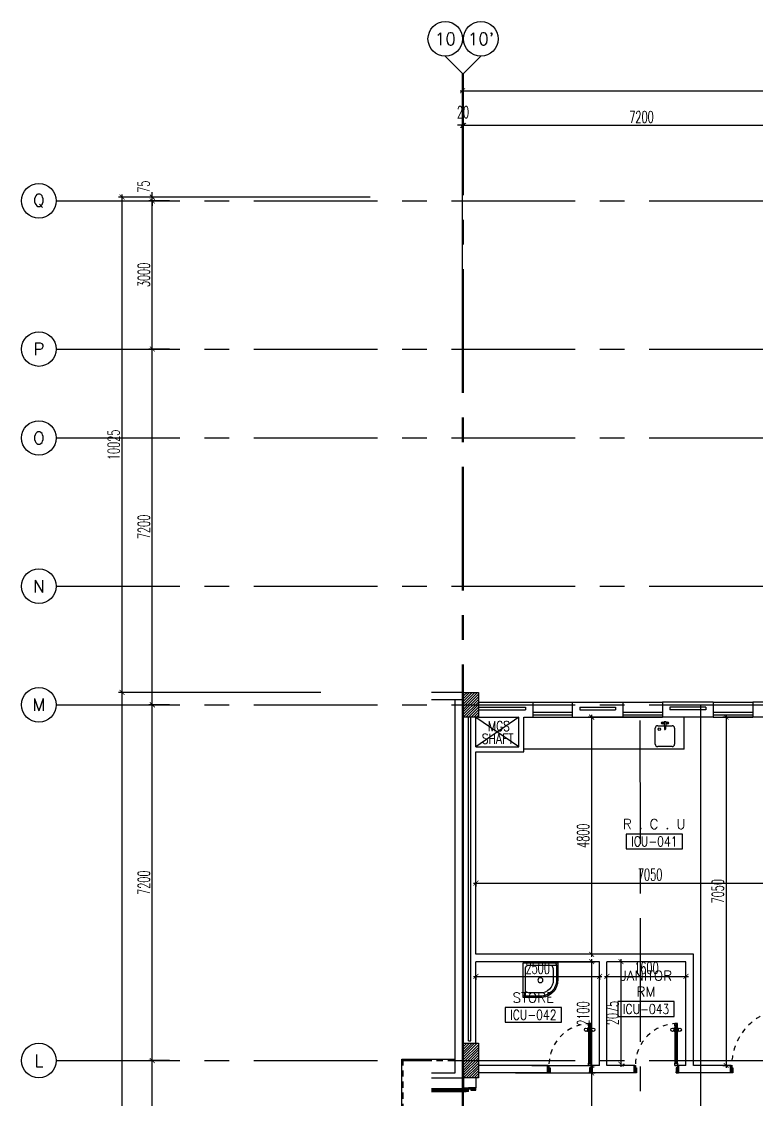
# Model space of a CAD drawing. Extents: x 276011.4 to 276105.3, y 57291.9 to 57371.4.
# Drawn here: x 276011.43 to 276026.3, y 57349.6 to 57371.41 of the extents above; entities that cross this region are included whole.
import ezdxf
from ezdxf.enums import TextEntityAlignment as Align

# ---------------------------------------------------------------- set-up
doc = ezdxf.new("R2010")
doc.units = 0
doc.header["$MEASUREMENT"] = 0
doc.header["$PDMODE"] = 34
for name, pattern in [('CENTERX2', [4, 2.5, -0.5, 0.5, -0.5]), ('HIDDEN', [0.375, 0.25, -0.125]), ('HIDDEN2', [0.1875, 0.125, -0.0625])]:
    doc.linetypes.add(name, pattern=pattern)
doc.layers.get('0').update_dxf_attribs({"color": 4, "linetype": 'CONTINUOUS'})
doc.layers.get('DEFPOINTS').update_dxf_attribs({"linetype": 'CONTINUOUS'})
for name, color, linetype in [('AX-CR', 2, 'CONTINUOUS'), ('AX-DIM', 4, 'CONTINUOUS'), ('AX-TXT', 2, 'CONTINUOUS'), ('AXES', 11, 'CENTERX2'), ('COL', 5, 'CONTINUOUS'), ('DIM', 4, 'CONTINUOUS'), ('DOOR', 7, 'CONTINUOUS'), ('FIX', 3, 'CONTINUOUS'), ('HAT', 11, 'CONTINUOUS'), ('INSUL', 4, 'CONTINUOUS'), ('NON-MEDICAL', 5, 'CONTINUOUS'), ('RM-BOX', 11, 'CONTINUOUS'), ('RM-NAME', 11, 'CONTINUOUS'), ('RM-NO', 11, 'CONTINUOUS'), ('ROOF', 7, 'CONTINUOUS'), ('STR', 5, 'CONTINUOUS'), ('SUNI-FUR', 11, 'CONTINUOUS'), ('TEXT', 6, 'CONTINUOUS'), ('WALL', 2, 'CONTINUOUS'), ('WIN', 3, 'CONTINUOUS')]:
    doc.layers.add(name, color=color, linetype=linetype)
doc.styles.add('ROMANS', font='ROMANS.shx', dxfattribs={"width": 0.6})
doc.dimstyles.new('STANDARD_IN', dxfattribs={"dimtxt": 0.24, "dimasz": 0.1, "dimexe": 0.07, "dimexo": 0.05, "dimgap": 0.05, "dimtad": 1, "dimdec": 0, "dimlfac": 1000, "dimzin": 0, "dimtxsty": 'ROMANS', "dimblk": 'ARCHTICK', "dimcen": 0.05, "dimdle": 0.05, "dimclrd": 4, "dimclre": 4, "dimclrt": 2, "dimazin": 3, "dimtfac": 1, "dimtdec": 0, "dimtmove": 0, "dimatfit": 3, "dimtolj": 1, "dimtzin": 0})

# ---------------------------------------------------------------- blocks, each defined once
blk = doc.blocks.new('_ARCHTICK')
at = {"color": 0, "linetype": 'BYBLOCK', "const_width": 0.15}
blk.add_lwpolyline([(-0.5, -0.5), (0.5, 0.5)], dxfattribs=at)
blk = doc.blocks.new('*D95')
at = {"layer": 'AX-DIM', "color": 4, "ltscale": 0.3}
for p, q in [((276020.305, 57370.011), (276095.115, 57370.011)), ((276020.355, 57365.405), (276020.355, 57370.081)), ((276095.065, 57357.883), (276095.065, 57370.081))]:
    blk.add_line(p, q, dxfattribs=at)
at = {"layer": 'DEFPOINTS', "color": 0, "ltscale": 0.3}
for p in [(276095.065, 57370.011), (276020.355, 57365.355), (276095.065, 57357.833)]:
    blk.add_point(p, dxfattribs=at)
at = {"layer": 'AX-DIM', "color": 4, "ltscale": 0.3, "xscale": 0.1, "yscale": 0.1, "zscale": 0.1, "rotation": 180}
blk.add_blockref('_ARCHTICK', (276020.355, 57370.011), dxfattribs=at)
at = {"layer": 'AX-DIM', "color": 4, "ltscale": 0.3, "xscale": 0.1, "yscale": 0.1, "zscale": 0.1}
blk.add_blockref('_ARCHTICK', (276095.065, 57370.011), dxfattribs=at)
at = {"layer": 'AX-DIM', "color": 2, "ltscale": 0.3, "insert": (276057.71, 57370.181), "char_height": 0.24, "attachment_point": 5, "style": 'ROMANS'}
blk.add_mtext('\\A1;74710', dxfattribs=at)
blk = doc.blocks.new('AXL')
at = {"layer": 'AX-CR'}
blk.add_circle((-350, 0), 350, dxfattribs=at)
blk = doc.blocks.new('AXU')
at = {"layer": 'AX-CR'}
blk.add_circle((0, 350), 350, dxfattribs=at)
blk = doc.blocks.new('*D285')
at = {"layer": 'AX-DIM', "color": 4, "ltscale": 0.3}
for p, q in [((276020.355, 57369.311), (276020.255, 57369.311)), ((276020.355, 57368.961), (276020.355, 57369.381)), ((276020.355, 57369.311), (276020.375, 57369.311)), ((276020.375, 57368.961), (276020.375, 57369.381)), ((276020.375, 57369.311), (276020.475, 57369.311))]:
    blk.add_line(p, q, dxfattribs=at)
at = {"layer": 'DEFPOINTS', "color": 0, "ltscale": 0.3}
for p in [(276020.375, 57369.311), (276020.355, 57368.911), (276020.375, 57368.911)]:
    blk.add_point(p, dxfattribs=at)
at = {"layer": 'AX-DIM', "color": 4, "ltscale": 0.3, "xscale": 0.1, "yscale": 0.1, "zscale": 0.1}
blk.add_blockref('_ARCHTICK', (276020.355, 57369.311), dxfattribs=at)
at = {"layer": 'AX-DIM', "color": 4, "ltscale": 0.3, "xscale": 0.1, "yscale": 0.1, "zscale": 0.1, "rotation": 180}
blk.add_blockref('_ARCHTICK', (276020.375, 57369.311), dxfattribs=at)
at = {"layer": 'AX-DIM', "color": 2, "ltscale": 0.3, "insert": (276020.365, 57369.576), "char_height": 0.24, "attachment_point": 5, "style": 'ROMANS'}
blk.add_mtext('\\A1;20', dxfattribs=at)
blk = doc.blocks.new('*D284')
at = {"layer": 'AX-DIM', "color": 4, "ltscale": 0.3}
for p, q in [((276020.325, 57369.311), (276027.625, 57369.311)), ((276020.375, 57368.961), (276020.375, 57369.381)), ((276027.575, 57368.961), (276027.575, 57369.381))]:
    blk.add_line(p, q, dxfattribs=at)
at = {"layer": 'DEFPOINTS', "color": 0, "ltscale": 0.3}
for p in [(276027.575, 57369.311), (276020.375, 57368.911), (276027.575, 57368.911)]:
    blk.add_point(p, dxfattribs=at)
at = {"layer": 'AX-DIM', "color": 4, "ltscale": 0.3, "xscale": 0.1, "yscale": 0.1, "zscale": 0.1, "rotation": 180}
blk.add_blockref('_ARCHTICK', (276020.375, 57369.311), dxfattribs=at)
at = {"layer": 'AX-DIM', "color": 4, "ltscale": 0.3, "xscale": 0.1, "yscale": 0.1, "zscale": 0.1}
blk.add_blockref('_ARCHTICK', (276027.575, 57369.311), dxfattribs=at)
at = {"layer": 'AX-DIM', "color": 2, "ltscale": 0.3, "insert": (276023.975, 57369.481), "char_height": 0.24, "attachment_point": 5, "style": 'ROMANS'}
blk.add_mtext('\\A1;7200', dxfattribs=at)
blk = doc.blocks.new('*D115')
at = {"layer": 'AX-DIM', "color": 4, "ltscale": 0.3}
for p, q in [((276013.466, 57298.463), (276013.466, 57357.883)), ((276017.488, 57357.833), (276013.396, 57357.833)), ((276018.167, 57298.513), (276013.396, 57298.513))]:
    blk.add_line(p, q, dxfattribs=at)
at = {"layer": 'DEFPOINTS', "color": 0, "ltscale": 0.3}
for p in [(276013.466, 57357.833), (276017.538, 57357.833), (276018.217, 57298.513)]:
    blk.add_point(p, dxfattribs=at)
at = {"layer": 'AX-DIM', "color": 4, "ltscale": 0.3, "xscale": 0.1, "yscale": 0.1, "zscale": 0.1}
for p, rotation in [((276013.466, 57357.833), 90), ((276013.466, 57298.513), 270)]:
    blk.add_blockref('_ARCHTICK', p, dxfattribs=dict(at, rotation=rotation))
at = {"layer": 'AX-DIM', "color": 2, "ltscale": 0.3, "insert": (276013.296, 57328.173), "char_height": 0.24, "attachment_point": 5, "rotation": 90, "style": 'ROMANS'}
blk.add_mtext('\\A1;59320', dxfattribs=at)
blk = doc.blocks.new('*D114')
at = {"layer": 'AX-DIM', "color": 4, "ltscale": 0.3}
for p, q in [((276014.428, 57367.783), (276014.008, 57367.783)), ((276014.078, 57364.733), (276014.078, 57367.833)), ((276014.428, 57364.783), (276014.008, 57364.783))]:
    blk.add_line(p, q, dxfattribs=at)
at = {"layer": 'DEFPOINTS', "color": 0, "ltscale": 0.3}
for p in [(276014.078, 57367.783), (276014.478, 57367.783), (276014.478, 57364.783)]:
    blk.add_point(p, dxfattribs=at)
at = {"layer": 'AX-DIM', "color": 4, "ltscale": 0.3, "xscale": 0.1, "yscale": 0.1, "zscale": 0.1}
for p, rotation in [((276014.078, 57367.783), 90), ((276014.078, 57364.783), 270)]:
    blk.add_blockref('_ARCHTICK', p, dxfattribs=dict(at, rotation=rotation))
at = {"layer": 'AX-DIM', "color": 2, "ltscale": 0.3, "insert": (276013.908, 57366.283), "char_height": 0.24, "attachment_point": 5, "rotation": 90, "style": 'ROMANS'}
blk.add_mtext('\\A1;3000', dxfattribs=at)
blk = doc.blocks.new('*D113')
at = {"layer": 'AX-DIM', "color": 4, "ltscale": 0.3}
for p, q in [((276014.428, 57364.783), (276014.008, 57364.783)), ((276014.078, 57357.533), (276014.078, 57364.833)), ((276014.428, 57357.583), (276014.008, 57357.583))]:
    blk.add_line(p, q, dxfattribs=at)
at = {"layer": 'DEFPOINTS', "color": 0, "ltscale": 0.3}
for p in [(276014.078, 57364.783), (276014.478, 57364.783), (276014.478, 57357.583)]:
    blk.add_point(p, dxfattribs=at)
at = {"layer": 'AX-DIM', "color": 4, "ltscale": 0.3, "xscale": 0.1, "yscale": 0.1, "zscale": 0.1}
for p, rotation in [((276014.078, 57364.783), 90), ((276014.078, 57357.583), 270)]:
    blk.add_blockref('_ARCHTICK', p, dxfattribs=dict(at, rotation=rotation))
at = {"layer": 'AX-DIM', "color": 2, "ltscale": 0.3, "insert": (276013.908, 57361.183), "char_height": 0.24, "attachment_point": 5, "rotation": 90, "style": 'ROMANS'}
blk.add_mtext('\\A1;7200', dxfattribs=at)
blk = doc.blocks.new('*D112')
at = {"layer": 'AX-DIM', "color": 4, "ltscale": 0.3}
for p, q in [((276014.428, 57357.583), (276014.008, 57357.583)), ((276014.078, 57350.333), (276014.078, 57357.633)), ((276014.428, 57350.383), (276014.008, 57350.383))]:
    blk.add_line(p, q, dxfattribs=at)
at = {"layer": 'DEFPOINTS', "color": 0, "ltscale": 0.3}
for p in [(276014.078, 57357.583), (276014.478, 57357.583), (276014.478, 57350.383)]:
    blk.add_point(p, dxfattribs=at)
at = {"layer": 'AX-DIM', "color": 4, "ltscale": 0.3, "xscale": 0.1, "yscale": 0.1, "zscale": 0.1}
for p, rotation in [((276014.078, 57357.583), 90), ((276014.078, 57350.383), 270)]:
    blk.add_blockref('_ARCHTICK', p, dxfattribs=dict(at, rotation=rotation))
at = {"layer": 'AX-DIM', "color": 2, "ltscale": 0.3, "insert": (276013.908, 57353.983), "char_height": 0.24, "attachment_point": 5, "rotation": 90, "style": 'ROMANS'}
blk.add_mtext('\\A1;7200', dxfattribs=at)
blk = doc.blocks.new('*D111')
at = {"layer": 'AX-DIM', "color": 4, "ltscale": 0.3}
for p, q in [((276014.428, 57350.383), (276014.008, 57350.383)), ((276014.078, 57343.133), (276014.078, 57350.433)), ((276014.428, 57343.183), (276014.008, 57343.183))]:
    blk.add_line(p, q, dxfattribs=at)
at = {"layer": 'DEFPOINTS', "color": 0, "ltscale": 0.3}
for p in [(276014.078, 57350.383), (276014.478, 57350.383), (276014.478, 57343.183)]:
    blk.add_point(p, dxfattribs=at)
at = {"layer": 'AX-DIM', "color": 4, "ltscale": 0.3, "xscale": 0.1, "yscale": 0.1, "zscale": 0.1}
for p, rotation in [((276014.078, 57350.383), 90), ((276014.078, 57343.183), 270)]:
    blk.add_blockref('_ARCHTICK', p, dxfattribs=dict(at, rotation=rotation))
at = {"layer": 'AX-DIM', "color": 2, "ltscale": 0.3, "insert": (276013.908, 57346.783), "char_height": 0.24, "attachment_point": 5, "rotation": 90, "style": 'ROMANS'}
blk.add_mtext('\\A1;7200', dxfattribs=at)
blk = doc.blocks.new('*D96')
at = {"layer": 'AX-DIM', "color": 4, "ltscale": 0.3}
for p, q in [((276018.488, 57367.858), (276013.396, 57367.858)), ((276013.466, 57357.783), (276013.466, 57367.908)), ((276014.116, 57357.833), (276013.396, 57357.833))]:
    blk.add_line(p, q, dxfattribs=at)
at = {"layer": 'DEFPOINTS', "color": 0, "ltscale": 0.3}
for p in [(276013.466, 57367.858), (276018.538, 57367.858), (276014.166, 57357.833)]:
    blk.add_point(p, dxfattribs=at)
at = {"layer": 'AX-DIM', "color": 4, "ltscale": 0.3, "xscale": 0.1, "yscale": 0.1, "zscale": 0.1}
for p, rotation in [((276013.466, 57367.858), 90), ((276013.466, 57357.833), 270)]:
    blk.add_blockref('_ARCHTICK', p, dxfattribs=dict(at, rotation=rotation))
at = {"layer": 'AX-DIM', "color": 2, "ltscale": 0.3, "insert": (276013.296, 57362.845), "char_height": 0.24, "attachment_point": 5, "rotation": 90, "style": 'ROMANS'}
blk.add_mtext('\\A1;10025', dxfattribs=at)
blk = doc.blocks.new('*D99')
at = {"layer": 'AX-DIM', "color": 4, "ltscale": 0.3}
for p, q in [((276014.078, 57367.858), (276014.078, 57367.958)), ((276014.428, 57367.858), (276014.008, 57367.858)), ((276014.428, 57367.783), (276014.008, 57367.783)), ((276014.078, 57367.783), (276014.078, 57367.858)), ((276014.078, 57367.783), (276014.078, 57367.683))]:
    blk.add_line(p, q, dxfattribs=at)
at = {"layer": 'DEFPOINTS', "color": 0, "ltscale": 0.3}
for p in [(276014.078, 57367.858), (276014.478, 57367.858), (276014.478, 57367.783)]:
    blk.add_point(p, dxfattribs=at)
at = {"layer": 'AX-DIM', "color": 4, "ltscale": 0.3, "xscale": 0.1, "yscale": 0.1, "zscale": 0.1}
for p, rotation in [((276014.078, 57367.858), 270), ((276014.078, 57367.783), 90)]:
    blk.add_blockref('_ARCHTICK', p, dxfattribs=dict(at, rotation=rotation))
at = {"layer": 'AX-DIM', "color": 2, "ltscale": 0.3, "insert": (276013.903, 57368.068), "char_height": 0.24, "attachment_point": 5, "rotation": 90, "style": 'ROMANS'}
blk.add_mtext('\\A1;75', dxfattribs=at)
blk = doc.blocks.new('RM1')
at = {"layer": 'RM-BOX'}
blk.add_lwpolyline([(570, -200), (-570, -200), (-570, -500), (570, -500)], close=True, dxfattribs=at)
at = {"layer": 'RM-NAME', "style": 'ROMANS'}
blk.add_attdef('ROOMNAME1', text='', height=200, dxfattribs=at).set_placement((0, 324), align=Align.MIDDLE)
blk = doc.blocks.new('DOOR90')
at = {"layer": 'DOOR', "color": 0, "linetype": 'BYBLOCK'}
for p, q in [((-150, 0), (-150, -25)), ((-150, 0), (0, 0)), ((0, -50), (0, 0)), ((-1000, -25), (-1000, -75)), ((-1000, -75), (-1000, -25)), ((-950, -25), (-1000, -25)), ((-950, -75), (-1000, -75)), ((-970, -42), (-970, -58)), ((-950, -42), (-970, -42)), ((-950, -58), (-970, -58)), ((-950, -25), (-950, -42)), ((-950, -58), (-950, -75)), ((-918, -25), (-918, -18)), ((-828, -18), (-918, -18)), ((-918, -75), (-918, -82)), ((-828, -82), (-918, -82)), ((-905, -18), (-905, -9)), ((-905, -9), (-840, -9)), ((-905, -18), (-840, -18)), ((-905, -82), (-905, -91)), ((-905, -82), (-840, -82)), ((-905, -91), (-840, -91)), ((-840, -18), (-840, -9)), ((-840, -82), (-840, -91)), ((-828, -25), (-828, -18)), ((-828, -75), (-828, -82)), ((-200, -42), (-200, -25)), ((-200, -25), (-150, -25)), ((-180, -42), (-200, -42)), ((-200, -75), (-200, -58)), ((-200, -58), (-180, -58)), ((-150, -75), (-200, -75)), ((-180, -58), (-180, -42)), ((-150, -75), (-150, -25)), ((-150, -25), (-100, -25)), ((-100, -25), (-100, -50)), ((-100, -50), (0, -50)), ((-100, -850), (0, -850)), ((-100, -875), (-100, -850)), ((0, -850), (0, -900)), ((-150, -900), (-150, -875)), ((-150, -875), (-100, -875)), ((0, -900), (-150, -900)), ((-150, -900), (0, -900))]:
    blk.add_line(p, q, dxfattribs=at)
at = {"layer": 'DOOR', "color": 9, "linetype": 'BYBLOCK'}
for p, q in [((0, -50), (-114, 0)), ((0, -50), (-40, 0)), ((0, -50), (-100, -37)), ((0, -850), (-114, -900)), ((0, -850), (-100, -863)), ((0, -850), (-40, -900))]:
    blk.add_line(p, q, dxfattribs=at)
at = {"layer": 'DOOR', "linetype": 'BYBLOCK'}
for p, q in [((-200, -25), (-950, -25)), ((-200, -42), (-950, -42)), ((-200, -58), (-950, -58)), ((-950, -75), (-200, -75))]:
    blk.add_line(p, q, dxfattribs=at)
at = {"layer": 'DOOR', "color": 0, "linetype": 'BYBLOCK'}
for centre in [(-873, 24), (-873, -124)]:
    blk.add_circle(centre, 32.4, dxfattribs=at)
at = {"layer": 'DOOR', "color": 9, "linetype": 'BYBLOCK'}
for centre, radius, start, end in [((0, -50), 154, 161.1053, 166.2858), ((0, -50), 134, 158.1598, 169.28), ((0, -50), 94.4, 148.0182, 180), ((0, -50), 74.4, 137.7764, 180), ((0, -50), 114, 154.0838, 167.3774), ((0, -50), 54.4, 113.2074, 180), ((0, -50), 34.4, 90, 180), ((0, -50), 14.4, 90, 180), ((0, -850), 94.4, 180, 211.9818), ((0, -850), 74.4, 180, 222.2236), ((0, -850), 54.4, 180, 246.7926), ((0, -850), 34.4, 180, 270), ((0, -850), 14.4, 180, 270), ((0, -850), 154, 193.7142, 198.8947), ((0, -850), 134, 190.72, 201.8402)]:
    blk.add_arc(centre, radius, start, end, dxfattribs=at)
at = {"layer": 'DOOR', "linetype": 'HIDDEN', "ltscale": 0.5}
blk.add_arc((-150, -25), 850, 180, 270, dxfattribs=at)
blk = doc.blocks.new('C11')
at = {"layer": 'HAT'}
h = blk.add_hatch(dxfattribs=at)
h.set_pattern_fill('ANSI31', color=256, scale=300, style=0)
h.set_pattern_definition([(45, (-248556.182, -75061.005), (-26.5165043, 26.5165043), [])])
h.paths.add_polyline_path([(300, 700), (0, 700), (0, 350), (300, 350)])
h.paths.add_polyline_path([(300, 350), (0, 350), (0, 0), (300, 0)])
at = {"layer": 'COL'}
blk.add_lwpolyline([(300, 700), (300, 0), (0, 0), (0, 700)], close=True, dxfattribs=at)
blk = doc.blocks.new('C-300')
at = {"layer": 'HAT', "linetype": 'BYBLOCK', "ltscale": 0.3}
h = blk.add_hatch(dxfattribs=at)
h.set_pattern_fill('ANSI31', color=8, scale=300, style=0)
h.set_pattern_definition([(45, (-258496.182, -82361.005), (-26.5165043, 26.5165043), [])])
h.paths.add_polyline_path([(300, 500), (0, 500), (0, 250), (300, 250)])
h.paths.add_polyline_path([(300, 250), (0, 250), (0, 0), (300, 0)])
at = {"layer": 'COL'}
blk.add_lwpolyline([(0, 500), (300, 500), (300, 0), (0, 0)], close=True, dxfattribs=at)
blk = doc.blocks.new('*D279')
at = {"layer": 'DEFPOINTS', "color": 0, "linetype": 'BYBLOCK', "ltscale": 0.3}
for p in [(276024.913, 57357.333), (276022.967, 57352.533), (276024.245, 57352.533)]:
    blk.add_point(p, dxfattribs=at)
at = {"layer": 'DIM', "color": 4, "linetype": 'BYBLOCK', "ltscale": 0.3}
for p, q in [((276024.863, 57357.333), (276022.897, 57357.333)), ((276022.967, 57357.383), (276022.967, 57352.483)), ((276024.195, 57352.533), (276022.897, 57352.533))]:
    blk.add_line(p, q, dxfattribs=at)
at = {"layer": 'DIM', "color": 4, "linetype": 'BYBLOCK', "ltscale": 0.3, "xscale": 0.1, "yscale": 0.1, "zscale": 0.1}
for p, rotation in [((276022.967, 57357.333), 90), ((276022.967, 57352.533), 270)]:
    blk.add_blockref('_ARCHTICK', p, dxfattribs=dict(at, rotation=rotation))
at = {"layer": 'DIM', "color": 2, "linetype": 'BYBLOCK', "ltscale": 0.3, "insert": (276022.797, 57354.933), "char_height": 0.24, "attachment_point": 5, "rotation": 90, "style": 'ROMANS'}
blk.add_mtext('\\A1;4800', dxfattribs=at)
blk = doc.blocks.new('*D278')
at = {"layer": 'DEFPOINTS', "color": 0, "linetype": 'BYBLOCK', "ltscale": 0.3}
for p in [(276020.625, 57354.033), (276027.675, 57354.033), (276027.675, 57353.975)]:
    blk.add_point(p, dxfattribs=at)
at = {"layer": 'DIM', "color": 4, "linetype": 'BYBLOCK', "ltscale": 0.3}
for p, q in [((276020.575, 57353.975), (276027.725, 57353.975)), ((276020.625, 57353.983), (276020.625, 57353.905)), ((276027.675, 57353.983), (276027.675, 57353.905))]:
    blk.add_line(p, q, dxfattribs=at)
at = {"layer": 'DIM', "color": 4, "linetype": 'BYBLOCK', "ltscale": 0.3, "xscale": 0.1, "yscale": 0.1, "zscale": 0.1, "rotation": 180}
blk.add_blockref('_ARCHTICK', (276020.625, 57353.975), dxfattribs=at)
at = {"layer": 'DIM', "color": 4, "linetype": 'BYBLOCK', "ltscale": 0.3, "xscale": 0.1, "yscale": 0.1, "zscale": 0.1}
blk.add_blockref('_ARCHTICK', (276027.675, 57353.975), dxfattribs=at)
at = {"layer": 'DIM', "color": 2, "linetype": 'BYBLOCK', "ltscale": 0.3, "insert": (276024.15, 57354.145), "char_height": 0.24, "attachment_point": 5, "style": 'ROMANS'}
blk.add_mtext('\\A1;7050', dxfattribs=at)
blk = doc.blocks.new('*D277')
at = {"layer": 'DEFPOINTS', "color": 0, "linetype": 'BYBLOCK', "ltscale": 0.3}
for p in [(276026.7, 57357.333), (276025.573, 57350.283), (276025.689, 57350.283)]:
    blk.add_point(p, dxfattribs=at)
at = {"layer": 'DIM', "color": 4, "linetype": 'BYBLOCK', "ltscale": 0.3}
for p, q in [((276026.65, 57357.333), (276025.619, 57357.333)), ((276025.689, 57357.383), (276025.689, 57350.233)), ((276025.623, 57350.283), (276025.759, 57350.283))]:
    blk.add_line(p, q, dxfattribs=at)
at = {"layer": 'DIM', "color": 4, "linetype": 'BYBLOCK', "ltscale": 0.3, "xscale": 0.1, "yscale": 0.1, "zscale": 0.1}
for p, rotation in [((276025.689, 57357.333), 90), ((276025.689, 57350.283), 270)]:
    blk.add_blockref('_ARCHTICK', p, dxfattribs=dict(at, rotation=rotation))
at = {"layer": 'DIM', "color": 2, "linetype": 'BYBLOCK', "ltscale": 0.3, "insert": (276025.519, 57353.808), "char_height": 0.24, "attachment_point": 5, "rotation": 90, "style": 'ROMANS'}
blk.add_mtext('\\A1;7050', dxfattribs=at)
blk = doc.blocks.new('*D276')
at = {"layer": 'DEFPOINTS', "color": 0, "linetype": 'BYBLOCK', "ltscale": 0.3}
for p in [(276021.875, 57352.383), (276021.705, 57350.283), (276022.967, 57350.283)]:
    blk.add_point(p, dxfattribs=at)
at = {"layer": 'DIM', "color": 4, "linetype": 'BYBLOCK', "ltscale": 0.3}
for p, q in [((276022.967, 57352.433), (276022.967, 57350.233)), ((276021.925, 57352.383), (276023.037, 57352.383)), ((276021.755, 57350.283), (276023.037, 57350.283))]:
    blk.add_line(p, q, dxfattribs=at)
at = {"layer": 'DIM', "color": 4, "linetype": 'BYBLOCK', "ltscale": 0.3, "xscale": 0.1, "yscale": 0.1, "zscale": 0.1}
for p, rotation in [((276022.967, 57352.383), 90), ((276022.967, 57350.283), 270)]:
    blk.add_blockref('_ARCHTICK', p, dxfattribs=dict(at, rotation=rotation))
at = {"layer": 'DIM', "color": 2, "linetype": 'BYBLOCK', "ltscale": 0.3, "insert": (276022.797, 57351.333), "char_height": 0.24, "attachment_point": 5, "rotation": 90, "style": 'ROMANS'}
blk.add_mtext('\\A1;2100', dxfattribs=at)
blk = doc.blocks.new('*D275')
at = {"layer": 'DEFPOINTS', "color": 0, "linetype": 'BYBLOCK', "ltscale": 0.3}
for p in [(276024.732, 57352.383), (276023.55, 57350.308), (276023.56, 57350.308)]:
    blk.add_point(p, dxfattribs=at)
at = {"layer": 'DIM', "color": 4, "linetype": 'BYBLOCK', "ltscale": 0.3}
for p, q in [((276023.56, 57352.433), (276023.56, 57350.258)), ((276024.682, 57352.383), (276023.49, 57352.383)), ((276023.6, 57350.308), (276023.63, 57350.308))]:
    blk.add_line(p, q, dxfattribs=at)
at = {"layer": 'DIM', "color": 4, "linetype": 'BYBLOCK', "ltscale": 0.3, "xscale": 0.1, "yscale": 0.1, "zscale": 0.1}
for p, rotation in [((276023.56, 57352.383), 90), ((276023.56, 57350.308), 270)]:
    blk.add_blockref('_ARCHTICK', p, dxfattribs=dict(at, rotation=rotation))
at = {"layer": 'DIM', "color": 2, "linetype": 'BYBLOCK', "ltscale": 0.3, "insert": (276023.39, 57351.345), "char_height": 0.24, "attachment_point": 5, "rotation": 90, "style": 'ROMANS'}
blk.add_mtext('\\A1;2075', dxfattribs=at)
blk = doc.blocks.new('*D274')
at = {"layer": 'DEFPOINTS', "color": 0, "linetype": 'BYBLOCK', "ltscale": 0.3}
for p in [(276020.625, 57352.163), (276023.125, 57352.163), (276023.125, 57352.086)]:
    blk.add_point(p, dxfattribs=at)
at = {"layer": 'DIM', "color": 4, "linetype": 'BYBLOCK', "ltscale": 0.3}
for p, q in [((276020.575, 57352.086), (276023.175, 57352.086)), ((276020.625, 57352.113), (276020.625, 57352.016)), ((276023.125, 57352.113), (276023.125, 57352.016))]:
    blk.add_line(p, q, dxfattribs=at)
at = {"layer": 'DIM', "color": 4, "linetype": 'BYBLOCK', "ltscale": 0.3, "xscale": 0.1, "yscale": 0.1, "zscale": 0.1, "rotation": 180}
blk.add_blockref('_ARCHTICK', (276020.625, 57352.086), dxfattribs=at)
at = {"layer": 'DIM', "color": 4, "linetype": 'BYBLOCK', "ltscale": 0.3, "xscale": 0.1, "yscale": 0.1, "zscale": 0.1}
blk.add_blockref('_ARCHTICK', (276023.125, 57352.086), dxfattribs=at)
at = {"layer": 'DIM', "color": 2, "linetype": 'BYBLOCK', "ltscale": 0.3, "insert": (276021.875, 57352.256), "char_height": 0.24, "attachment_point": 5, "style": 'ROMANS'}
blk.add_mtext('\\A1;2500', dxfattribs=at)
blk = doc.blocks.new('*D273')
at = {"layer": 'DEFPOINTS', "color": 0, "linetype": 'BYBLOCK', "ltscale": 0.3}
for p in [(276024.875, 57352.086), (276023.275, 57351.333), (276024.875, 57351.333)]:
    blk.add_point(p, dxfattribs=at)
at = {"layer": 'DIM', "color": 4, "linetype": 'BYBLOCK', "ltscale": 0.3}
for p, q in [((276023.225, 57352.086), (276024.925, 57352.086)), ((276023.275, 57351.383), (276023.275, 57352.156)), ((276024.875, 57351.383), (276024.875, 57352.156))]:
    blk.add_line(p, q, dxfattribs=at)
at = {"layer": 'DIM', "color": 4, "linetype": 'BYBLOCK', "ltscale": 0.3, "xscale": 0.1, "yscale": 0.1, "zscale": 0.1, "rotation": 180}
blk.add_blockref('_ARCHTICK', (276023.275, 57352.086), dxfattribs=at)
at = {"layer": 'DIM', "color": 4, "linetype": 'BYBLOCK', "ltscale": 0.3, "xscale": 0.1, "yscale": 0.1, "zscale": 0.1}
blk.add_blockref('_ARCHTICK', (276024.875, 57352.086), dxfattribs=at)
at = {"layer": 'DIM', "color": 2, "linetype": 'BYBLOCK', "ltscale": 0.3, "insert": (276024.075, 57352.256), "char_height": 0.24, "attachment_point": 5, "style": 'ROMANS'}
blk.add_mtext('\\A1;1600', dxfattribs=at)
blk = doc.blocks.new('*D272')
at = {"layer": 'DEFPOINTS', "color": 0, "linetype": 'BYBLOCK', "ltscale": 0.3}
for p in [(276021.375, 57350.133), (276021.375, 57347.733), (276022.967, 57347.733)]:
    blk.add_point(p, dxfattribs=at)
at = {"layer": 'WALL', "color": 4, "linetype": 'BYBLOCK', "ltscale": 0.3}
for p, q in [((276021.425, 57350.133), (276023.037, 57350.133)), ((276022.967, 57350.183), (276022.967, 57347.683)), ((276021.425, 57347.733), (276023.037, 57347.733))]:
    blk.add_line(p, q, dxfattribs=at)
at = {"layer": 'WALL', "color": 4, "linetype": 'BYBLOCK', "ltscale": 0.3, "xscale": 0.1, "yscale": 0.1, "zscale": 0.1}
for p, rotation in [((276022.967, 57350.133), 90), ((276022.967, 57347.733), 270)]:
    blk.add_blockref('_ARCHTICK', p, dxfattribs=dict(at, rotation=rotation))
at = {"layer": 'WALL', "color": 2, "linetype": 'BYBLOCK', "ltscale": 0.3, "insert": (276022.797, 57348.933), "char_height": 0.24, "attachment_point": 5, "rotation": 90, "style": 'ROMANS'}
blk.add_mtext('\\A1;2400', dxfattribs=at)
blk = doc.blocks.new('DOOR100')
at = {"layer": 'DOOR', "color": 0, "linetype": 'BYBLOCK'}
for p, q in [((-82, 1205), (-91, 1205)), ((-91, 1205), (-91, 1140)), ((-82, 1140), (-91, 1140)), ((-75, 1218), (-82, 1218)), ((-82, 1128), (-82, 1218)), ((-82, 1205), (-82, 1140)), ((-75, 1128), (-82, 1128)), ((-25, 1300), (-75, 1300)), ((-75, 1300), (-25, 1300)), ((-75, 1250), (-75, 1300)), ((-58, 1250), (-75, 1250)), ((-42, 1270), (-58, 1270)), ((-58, 1250), (-58, 1270)), ((-42, 1250), (-42, 1270)), ((-25, 1250), (-42, 1250)), ((-25, 1250), (-25, 1300)), ((-25, 1218), (-18, 1218)), ((-25, 1128), (-18, 1128)), ((-18, 1128), (-18, 1218)), ((-18, 1205), (-9, 1205)), ((-18, 1205), (-18, 1140)), ((-18, 1140), (-9, 1140)), ((-9, 1205), (-9, 1140)), ((-1200, 0), (-1200, 150)), ((-1200, 150), (-1175, 150)), ((-1200, 150), (-1200, 0)), ((-1150, 0), (-1200, 0)), ((-1175, 150), (-1175, 100)), ((-1175, 100), (-1150, 100)), ((-1150, 100), (-1150, 0)), ((-75, 200), (-58, 200)), ((-75, 150), (-75, 200)), ((-75, 150), (-25, 150)), ((-58, 200), (-58, 180)), ((-58, 180), (-42, 180)), ((-50, 100), (-50, 0)), ((-25, 100), (-50, 100)), ((-50, 0), (0, 0)), ((-42, 200), (-25, 200)), ((-42, 180), (-42, 200)), ((-25, 200), (-25, 150)), ((0, 150), (-25, 150)), ((-25, 150), (-25, 100)), ((0, 150), (0, 0))]:
    blk.add_line(p, q, dxfattribs=at)
at = {"layer": 'DOOR', "linetype": 'BYBLOCK'}
for p, q in [((-75, 1250), (-75, 200)), ((-58, 200), (-58, 1250)), ((-42, 200), (-42, 1250)), ((-25, 200), (-25, 1250)), ((0, 0), (0, 150))]:
    blk.add_line(p, q, dxfattribs=at)
at = {"layer": 'DOOR', "color": 9, "linetype": 'BYBLOCK'}
for p, q in [((-1150, 0), (-1200, 114)), ((-1150, 0), (-1200, 40)), ((-1150, 0), (-1163, 100)), ((-50, 0), (0, 114)), ((-50, 0), (-37, 100)), ((-50, 0), (0, 40))]:
    blk.add_line(p, q, dxfattribs=at)
at = {"layer": 'DOOR', "color": 0, "linetype": 'BYBLOCK'}
for centre in [(-124, 1173), (24, 1173)]:
    blk.add_circle(centre, 32.4, dxfattribs=at)
at = {"layer": 'DOOR', "linetype": 'HIDDEN', "ltscale": 0.5}
blk.add_arc((-25, 150), 1150, 90, 180.0001, dxfattribs=at)
at = {"layer": 'DOOR', "color": 9, "linetype": 'BYBLOCK'}
for centre, radius, start, end in [((-1150, 0), 154, 103.7142, 108.8947), ((-1150, 0), 134, 100.72, 111.8402), ((-1150, 0), 94.4, 90, 121.9818), ((-1150, 0), 74.4, 90, 132.2236), ((-1150, 0), 54.4, 90, 156.7926), ((-1150, 0), 34.4, 90, 180), ((-1150, 0), 14.4, 90, 180), ((-50, 0), 94.4, 58.0182, 90), ((-50, 0), 74.4, 47.7764, 90), ((-50, 0), 54.4, 23.2074, 90), ((-50, 0), 34.4, 0, 90), ((-50, 0), 14.4, 0, 90), ((-50, 0), 134, 68.1598, 79.28), ((-50, 0), 114, 64.0838, 77.3774), ((-50, 0), 154, 71.1053, 76.2858)]:
    blk.add_arc(centre, radius, start, end, dxfattribs=at)
blk = doc.blocks.new('JAN-001')
for p, q in [((730, -30), (30, -30)), ((30, -30), (30, -730)), ((80, -130), (80, -705)), ((705, -80), (130, -80)), ((610, -80), (635, -152)), ((640, -380), (640, -184)), ((688, -30), (704, -76)), ((705, -380), (705, -84)), ((730, -380), (730, -30)), ((80, -610), (152, -635)), ((184, -640), (380, -640)), ((30, -688), (76, -704)), ((30, -730), (380, -730)), ((84, -705), (380, -705))]:
    blk.add_line(p, q)
blk.add_circle((380, -380), 50)
for centre, radius, start, end in [((130, -130), 50, 90, 180), ((540, -184), 100, 0, 19.0039), ((680, -84), 25, 0, 19.0039), ((380, -380), 350, 270, 0), ((380, -380), 325, 270, 0), ((380, -380), 260, 270, 0), ((184, -540), 100, 250.9961, 270), ((84, -680), 25, 250.9961, 270)]:
    blk.add_arc(centre, radius, start, end)
blk = doc.blocks.new('A$C2A864A15')
at = {"layer": 'FIX', "rotation": 270}
blk.add_blockref('JAN-001', (730, 730), dxfattribs=at)

msp = doc.modelspace()

# ---------------------------------------------------------------- linework, layer by layer
at = {"layer": 'AXES'}
for p, q in [((276020.3555, 57370.3613), (276020.0055, 57370.7113)), ((276020.3755, 57370.3613), (276020.7255, 57370.7113)), ((276020.3555, 57291.8986), (276020.3555, 57370.3613)), ((276020.3755, 57291.8986), (276020.3755, 57370.3613)), ((276012.1331, 57367.7829), (276036.5755, 57367.7829)), ((276012.1331, 57364.7829), (276036.5755, 57364.7829)), ((276012.1331, 57362.9829), (276036.5755, 57362.9829)), ((276012.1331, 57359.9829), (276036.5755, 57359.9829)), ((276012.1331, 57357.5829), (276036.5755, 57357.5829)), ((276023.9755, 57298.7629), (276023.9505, 57357.5829)), ((276012.1331, 57350.3829), (276036.5755, 57350.3829))]:
    msp.add_line(p, q, dxfattribs=at)
at = {"layer": 'COL', "linetype": 'HIDDEN2'}
msp.add_line((276020.3555, 57357.8329), (276020.3555, 57357.6829), dxfattribs=at)
at = {"layer": 'DOOR', "linetype": 'BYBLOCK'}
for p, q in [((276020.4255, 57349.8079), (276019.729, 57349.8079)), ((276020.4255, 57349.7909), (276019.729, 57349.7909)), ((276020.4255, 57349.7749), (276019.729, 57349.7749)), ((276019.729, 57349.7579), (276020.4255, 57349.7579))]:
    msp.add_line(p, q, dxfattribs=at)
at = {"layer": 'DOOR', "color": 0, "linetype": 'BYBLOCK'}
for p, q in [((276020.4255, 57349.7909), (276020.4255, 57349.8079)), ((276020.4255, 57349.8079), (276020.4755, 57349.8079)), ((276020.6255, 57349.8329), (276020.4755, 57349.8329)), ((276020.4755, 57349.8329), (276020.4755, 57349.8079)), ((276020.4755, 57349.7579), (276020.4755, 57349.8079)), ((276020.4755, 57349.8079), (276020.5255, 57349.8079)), ((276020.5255, 57349.8079), (276020.5255, 57349.7829)), ((276020.6255, 57349.7829), (276020.6255, 57349.8329)), ((276020.4455, 57349.7909), (276020.4255, 57349.7909)), ((276020.4255, 57349.7579), (276020.4255, 57349.7749)), ((276020.4255, 57349.7749), (276020.4455, 57349.7749)), ((276020.4755, 57349.7579), (276020.4255, 57349.7579)), ((276020.4455, 57349.7749), (276020.4455, 57349.7909)), ((276020.5255, 57349.7829), (276020.6255, 57349.7829))]:
    msp.add_line(p, q, dxfattribs=at)
at = {"layer": 'DOOR', "color": 9, "linetype": 'BYBLOCK'}
for q in [(276020.5118, 57349.8329), (276020.5854, 57349.8329), (276020.5255, 57349.7963)]:
    msp.add_line((276020.6255, 57349.7829), q, dxfattribs=at)
for radius, start, end in [(0.1544, 161.10529, 166.28577), (0.1344, 158.15985, 169.28002), (0.1144, 154.08384, 167.37743), (0.0944, 148.01819, 180), (0.0744, 137.77643, 180), (0.0544, 113.20738, 180), (0.0344, 90, 180), (0.0144, 90, 180)]:
    msp.add_arc((276020.6255, 57349.7829), radius, start, end, dxfattribs=at)
at = {"layer": 'INSUL'}
for p, q in [((276020.6755, 57357.5329), (276021.6255, 57357.5329)), ((276020.6755, 57357.4829), (276021.6255, 57357.4829)), ((276021.6255, 57357.5329), (276021.6255, 57357.4829)), ((276022.7255, 57357.5329), (276023.4505, 57357.5329)), ((276022.7255, 57357.5329), (276022.7255, 57357.4829)), ((276022.7255, 57357.4829), (276023.4505, 57357.4829)), ((276023.4505, 57357.5329), (276023.4505, 57357.4829)), ((276025.2755, 57357.5329), (276024.5505, 57357.5329)), ((276024.5505, 57357.5329), (276024.5505, 57357.4829)), ((276025.2755, 57357.4829), (276024.5505, 57357.4829)), ((276025.2755, 57357.5329), (276025.2755, 57357.4829)), ((276020.4755, 57350.7829), (276020.4755, 57357.3329)), ((276020.5255, 57350.7829), (276020.5255, 57357.3329)), ((276020.4755, 57350.7829), (276020.5255, 57350.7829))]:
    msp.add_line(p, q, dxfattribs=at)
at = {"layer": 'NON-MEDICAL'}
for p, q in [((276024.4331, 57357.2469), (276024.4651, 57357.2469)), ((276024.4331, 57357.2469), (276024.4391, 57357.0916)), ((276024.4651, 57357.2469), (276024.4591, 57357.0916)), ((276024.8377, 57356.6829), (276024.8377, 57357.3329)), ((276024.2527, 57356.7877), (276024.2527, 57357.1088)), ((276024.3026, 57357.1587), (276024.4391, 57357.1587)), ((276024.4591, 57357.1587), (276024.5955, 57357.1587)), ((276024.6454, 57357.1088), (276024.6454, 57356.7877)), ((276024.8377, 57356.6829), (276021.5955, 57356.6829)), ((276024.5955, 57356.7378), (276024.3026, 57356.7378))]:
    msp.add_line(p, q, dxfattribs=at)
for centre, radius in [((276024.3993, 57357.2158), 0.0217), ((276024.3993, 57357.2158), 0.014), ((276024.4988, 57357.2158), 0.0217), ((276024.4988, 57357.2158), 0.014), ((276024.3346, 57357.0892), 0.0255)]:
    msp.add_circle(centre, radius, dxfattribs=at)
for centre, radius, start, end in [((276024.3026, 57357.1088), 0.0499, 90, 180), ((276024.4491, 57357.0916), 0.00997, 180, 0), ((276024.5955, 57357.1088), 0.0499, 0, 90), ((276024.3026, 57356.7877), 0.0499, 180, 270), ((276024.5955, 57356.7877), 0.0499, 270, 0)]:
    msp.add_arc(centre, radius, start, end, dxfattribs=at)
at = {"layer": 'ROOF'}
for p, q in [((276020.3355, 57357.8329), (276019.729, 57357.8329)), ((276020.3364, 57357.6829), (276019.729, 57357.6829)), ((276020.2055, 57350.1329), (276020.2055, 57357.6829)), ((276020.3555, 57350.0329), (276020.3555, 57357.6329)), ((276019.729, 57350.1329), (276020.2055, 57350.1329)), ((276019.729, 57350.0329), (276020.3555, 57350.0329))]:
    msp.add_line(p, q, dxfattribs=at)
at = {"layer": 'STR'}
msp.add_lwpolyline([(276020.1555, 57347.7779), (276019.1255, 57347.7779), (276019.1255, 57350.4129), (276020.2055, 57350.4129)], dxfattribs=at)
at = {"layer": 'STR', "linetype": 'HIDDEN2'}
msp.add_lwpolyline([(276020.1555, 57347.8079), (276019.1555, 57347.8079), (276019.1555, 57350.3829), (276020.2055, 57350.3829)], dxfattribs=at)
at = {"layer": 'SUNI-FUR', "linetype": 'CONTINUOUS'}
msp.add_line((276025.1755, 57298.7629), (276025.1755, 57357.5829), dxfattribs=at)
at = {"layer": 'TEXT', "color": 251, "linetype": 'BYBLOCK'}
for p, q in [((276021.4955, 57357.3329), (276020.6255, 57356.7329)), ((276021.4955, 57356.7329), (276020.6255, 57357.3289))]:
    msp.add_line(p, q, dxfattribs=at)
at = {"layer": 'WALL'}
for p, q in [((276020.6755, 57357.6329), (276021.7755, 57357.6329)), ((276021.7755, 57357.6329), (276021.7755, 57357.3329)), ((276022.5755, 57357.6329), (276023.6005, 57357.6329)), ((276022.5755, 57357.6329), (276022.5755, 57357.3329)), ((276023.6005, 57357.6329), (276023.6005, 57357.3329)), ((276025.4255, 57357.6329), (276024.4005, 57357.6329)), ((276024.4005, 57357.6329), (276024.4005, 57357.3329)), ((276025.4255, 57357.6329), (276025.4255, 57357.3329)), ((276026.2255, 57357.6329), (276026.2255, 57357.3329)), ((276027.3255, 57357.6329), (276026.2255, 57357.6329)), ((276020.3755, 57350.6329), (276020.3755, 57357.3329)), ((276020.6255, 57356.7329), (276020.6255, 57357.3329)), ((276020.6755, 57357.3329), (276021.4955, 57357.3329)), ((276021.4955, 57356.7329), (276021.4955, 57357.3329)), ((276021.5955, 57356.6329), (276021.5955, 57357.3329)), ((276021.5955, 57357.3329), (276021.7755, 57357.3329)), ((276022.5755, 57357.3329), (276023.6005, 57357.3329)), ((276025.4255, 57357.3329), (276024.4005, 57357.3329)), ((276027.3255, 57357.3329), (276026.2255, 57357.3329)), ((276020.6255, 57356.7329), (276021.4955, 57356.7329)), ((276020.6255, 57356.6329), (276021.5955, 57356.6329)), ((276020.6255, 57352.5329), (276020.6255, 57356.6329)), ((276025.0255, 57352.5329), (276020.6255, 57352.5329)), ((276025.0255, 57350.2829), (276025.0255, 57352.5329)), ((276023.1255, 57352.3829), (276020.6255, 57352.3829)), ((276020.6255, 57350.7329), (276020.6255, 57352.3829)), ((276023.1255, 57350.2829), (276023.1255, 57352.3829)), ((276024.8755, 57352.3829), (276023.2755, 57352.3829)), ((276023.2755, 57350.2829), (276023.2755, 57352.3829)), ((276024.8755, 57350.2829), (276024.8755, 57352.3829)), ((276022.0755, 57350.2829), (276020.6755, 57350.2829)), ((276022.0755, 57350.1329), (276022.0755, 57350.2829)), ((276023.1255, 57350.2829), (276022.9755, 57350.2829)), ((276022.9755, 57350.1329), (276022.9755, 57350.2829)), ((276023.8255, 57350.2829), (276023.2755, 57350.2829)), ((276023.8255, 57350.1329), (276023.8255, 57350.2829)), ((276024.8755, 57350.2829), (276024.7255, 57350.2829)), ((276024.7255, 57350.1329), (276024.7255, 57350.2829)), ((276025.7755, 57350.2829), (276025.0255, 57350.2829)), ((276022.0755, 57350.1329), (276020.6744, 57350.1329)), ((276023.8255, 57350.1329), (276022.9755, 57350.1329)), ((276025.7755, 57350.1329), (276024.7255, 57350.1329))]:
    msp.add_line(p, q, dxfattribs=at)
at = {"layer": 'WALL', "linetype": 'BYBLOCK'}
for p, q in [((276025.7755, 57350.1329), (276025.7755, 57350.2829)), ((276020.3755, 57350.1329), (276020.3755, 57349.8329)), ((276020.6255, 57350.0329), (276020.6255, 57349.8329)), ((276020.3755, 57349.8329), (276020.6255, 57349.8329))]:
    msp.add_line(p, q, dxfattribs=at)
at = {"layer": 'WALL', "linetype": 'BYBLOCK', "ltscale": 0.3}
for points in [[(276020.3755, 57357.8329), (276020.6755, 57357.8329), (276020.6755, 57357.3329), (276020.3755, 57357.3329)], [(276020.3755, 57350.7329), (276020.6755, 57350.7329), (276020.6755, 57350.0329), (276020.3755, 57350.0329)]]:
    msp.add_lwpolyline(points, close=True, dxfattribs=at)
at = {"layer": 'WIN'}
for p, q in [((276021.7755, 57357.6329), (276022.5755, 57357.6329)), ((276023.6005, 57357.6329), (276024.4005, 57357.6329)), ((276025.4255, 57357.6329), (276026.2255, 57357.6329)), ((276021.7755, 57357.4329), (276022.5755, 57357.4329)), ((276021.7755, 57357.3829), (276022.5755, 57357.3829)), ((276021.7755, 57357.3329), (276022.5755, 57357.3329)), ((276023.6005, 57357.4329), (276024.4005, 57357.4329)), ((276023.6005, 57357.3829), (276024.4005, 57357.3829)), ((276023.6005, 57357.3329), (276024.4005, 57357.3329)), ((276025.4255, 57357.4329), (276026.2255, 57357.4329)), ((276025.4255, 57357.3829), (276026.2255, 57357.3829)), ((276025.4255, 57357.3329), (276026.2255, 57357.3329))]:
    msp.add_line(p, q, dxfattribs=at)

# ---------------------------------------------------------------- block references
at = {"layer": 'AXES'}
ref = msp.add_blockref('AXU', (276020.0055, 57370.7113), dxfattribs=dict(at, xscale=0.001, yscale=0.001, zscale=0.001))
ref.add_attrib('AX', '10', dxfattribs={"layer": 'AX-TXT', "height": 0.25, "style": 'ROMANS'}).set_placement((276020.0055, 57371.0613), align=Align.MIDDLE)
ref = msp.add_blockref('AXU', (276020.7255, 57370.7113), dxfattribs=dict(at, xscale=0.001, yscale=0.001, zscale=0.001))
ref.add_attrib('AX', "10'", dxfattribs={"layer": 'AX-TXT', "height": 0.25, "style": 'ROMANS'}).set_placement((276020.7255, 57371.0613), align=Align.MIDDLE)
ref = msp.add_blockref('AXL', (276012.1331, 57367.7829), dxfattribs=dict(at, xscale=0.001, yscale=0.001, zscale=0.001))
ref.add_attrib('AX', 'Q', dxfattribs={"layer": 'AX-TXT', "height": 0.25, "style": 'ROMANS'}).set_placement((276011.7831, 57367.7829), align=Align.MIDDLE)
ref = msp.add_blockref('AXL', (276012.1331, 57364.7829), dxfattribs=dict(at, xscale=0.001, yscale=0.001, zscale=0.001))
ref.add_attrib('AX', 'P', dxfattribs={"layer": 'AX-TXT', "height": 0.25, "style": 'ROMANS'}).set_placement((276011.7831, 57364.7829), align=Align.MIDDLE)
ref = msp.add_blockref('AXL', (276012.1331, 57362.9829), dxfattribs=dict(at, xscale=0.001, yscale=0.001, zscale=0.001))
ref.add_attrib('AX', 'O', dxfattribs={"layer": 'AX-TXT', "height": 0.25, "style": 'ROMANS'}).set_placement((276011.7831, 57362.9829), align=Align.MIDDLE)
ref = msp.add_blockref('AXL', (276012.1331, 57359.9829), dxfattribs=dict(at, xscale=0.001, yscale=0.001, zscale=0.001))
ref.add_attrib('AX', 'N', dxfattribs={"layer": 'AX-TXT', "height": 0.25, "style": 'ROMANS'}).set_placement((276011.7831, 57359.9829), align=Align.MIDDLE)
ref = msp.add_blockref('AXL', (276012.1331, 57357.5829), dxfattribs=dict(at, xscale=0.001, yscale=0.001, zscale=0.001))
ref.add_attrib('AX', 'M', dxfattribs={"layer": 'AX-TXT', "height": 0.25, "style": 'ROMANS'}).set_placement((276011.7831, 57357.5829), align=Align.MIDDLE)
ref = msp.add_blockref('AXL', (276012.1331, 57350.3829), dxfattribs=dict(at, xscale=0.001, yscale=0.001, zscale=0.001))
ref.add_attrib('AX', 'L', dxfattribs={"layer": 'AX-TXT', "height": 0.25, "style": 'ROMANS'}).set_placement((276011.7831, 57350.3829), align=Align.MIDDLE)
at = {"layer": 'COL', "color": 6, "linetype": 'BYBLOCK', "xscale": 0.001, "yscale": 0.001, "zscale": 0.001}
msp.add_blockref('C-300', (276020.3755, 57357.3329), dxfattribs=at)
at = {"layer": 'COL', "linetype": 'BYBLOCK', "xscale": 0.001, "yscale": 0.001, "zscale": 0.001}
msp.add_blockref('C11', (276020.3755, 57350.0329), dxfattribs=at)
at = {"layer": 'DOOR', "xscale": 0.001, "yscale": 0.001, "zscale": 0.001}
msp.add_blockref('DOOR100', (276026.9755, 57350.1329), dxfattribs=at)
at = {"layer": 'DOOR', "color": 0, "linetype": 'BYBLOCK', "xscale": 0.001, "yscale": 0.001, "zscale": 0.001, "rotation": 270}
for p in [(276022.9755, 57350.1329), (276024.7255, 57350.1329)]:
    msp.add_blockref('DOOR90', p, dxfattribs=at)
at = {"layer": 'FIX', "linetype": 'BYBLOCK', "xscale": -0.001, "yscale": 0.001, "zscale": 0.001}
msp.add_blockref('A$C2A864A15', (276022.2801, 57351.6599), dxfattribs=at)
msp.add_blockref('A$C2A864A15', (276022.2801, 57351.6599), dxfattribs=at)
at = {"layer": 'RM-NAME'}
ref = msp.add_blockref('RM1', (276024.2338, 57355.1678), dxfattribs=dict(at, xscale=0.001, yscale=0.001, zscale=0.001))
ref.add_attrib('ROOMNO', 'ICU-041', dxfattribs={"layer": 'RM-NO', "height": 0.2, "style": 'ROMANS', "width": 0.8}).set_placement((276024.2338, 57354.8178), align=Align.MIDDLE)
ref.add_attrib('ROOMNAME2', 'R . C . U', dxfattribs={"height": 0.2, "style": 'ROMANS'}).set_placement((276024.2338, 57355.1678), align=Align.MIDDLE)
ref = msp.add_blockref('RM1', (276024.0669, 57351.7767), dxfattribs=dict(at, xscale=0.001, yscale=0.001, zscale=0.001))
ref.add_attrib('ROOMNO', 'ICU-043', dxfattribs={"layer": 'RM-NO', "height": 0.2, "style": 'ROMANS', "width": 0.8}).set_placement((276024.0669, 57351.4267), align=Align.MIDDLE)
ref.add_attrib('ROOMNAME2', 'RM', dxfattribs={"height": 0.2, "style": 'ROMANS'}).set_placement((276024.0669, 57351.7767), align=Align.MIDDLE)
ref.add_attrib('ROOMNAME1', 'JANITOR', dxfattribs={"height": 0.2, "style": 'ROMANS'}).set_placement((276024.0669, 57352.1005), align=Align.MIDDLE)
ref = msp.add_blockref('RM1', (276021.7855, 57351.6578), dxfattribs=dict(at, xscale=0.001, yscale=0.001, zscale=0.001))
ref.add_attrib('ROOMNO', 'ICU-042', dxfattribs={"layer": 'RM-NO', "height": 0.2, "style": 'ROMANS', "width": 0.8}).set_placement((276021.7855, 57351.3078), align=Align.MIDDLE)
ref.add_attrib('ROOMNAME2', 'STORE', dxfattribs={"height": 0.2, "style": 'ROMANS'}).set_placement((276021.7855, 57351.6578), align=Align.MIDDLE)

# ---------------------------------------------------------------- texts
at = {"layer": 'RM-NAME', "style": 'ROMANS', "width": 0.8}
for s, p in [('MGS', (276021.0913, 57357.1512)), ('SHAFT', (276021.0645, 57356.8956))]:
    msp.add_text(s, height=0.2, dxfattribs=at).set_placement(p, align=Align.MIDDLE)

# ---------------------------------------------------------------- dimensions: what is measured, and where the dimension line sits
at = {"layer": 'AX-DIM'}
for base, p1, p2, picture, middle in [((276095.0655, 57370.0113), (276020.3555, 57365.3553), (276095.0655, 57357.8329), '*D95', (276057.7105, 57370.1813)), ((276020.3755, 57369.3113), (276020.3555, 57368.9113), (276020.3755, 57368.9113), '*D285', (276020.3655, 57369.5763)), ((276027.5755, 57369.3113), (276020.3755, 57368.9113), (276027.5755, 57368.9113), '*D284', (276023.9755, 57369.4813))]:
    dim = msp.add_linear_dim(base=base, p1=p1, p2=p2, dimstyle='STANDARD_IN', dxfattribs=at)
    dim.commit()
    dim.dimension.update_dxf_attribs({"geometry": picture, "text_midpoint": middle})
dim = msp.add_linear_dim(base=(276014.0779, 57367.8579), p1=(276014.4779, 57367.7829), p2=(276014.4779, 57367.8579), angle=90, dimstyle='STANDARD_IN', dxfattribs=at)
dim.commit()
dim.dimension.update_dxf_attribs({"geometry": '*D99', "text_midpoint": (276013.9029, 57368.0678), "dimtype": 160})
for base, p1, p2, picture, middle in [((276013.4664, 57367.8579), (276014.1664, 57357.8329), (276018.5381, 57367.8579), '*D96', (276013.2964, 57362.8454)), ((276014.0779, 57367.7829), (276014.4779, 57364.7829), (276014.4779, 57367.7829), '*D114', (276013.9079, 57366.2829)), ((276014.0779, 57364.7829), (276014.4779, 57357.5829), (276014.4779, 57364.7829), '*D113', (276013.9079, 57361.1829)), ((276013.4664, 57357.8329), (276018.2169, 57298.5129), (276017.5384, 57357.8329), '*D115', (276013.2964, 57328.1729)), ((276014.0779, 57357.5829), (276014.4779, 57350.3829), (276014.4779, 57357.5829), '*D112', (276013.9079, 57353.9829)), ((276014.0779, 57350.3829), (276014.4779, 57343.1829), (276014.4779, 57350.3829), '*D111', (276013.9079, 57346.7829))]:
    dim = msp.add_linear_dim(base=base, p1=p1, p2=p2, angle=90, dimstyle='STANDARD_IN', dxfattribs=at)
    dim.commit()
    dim.dimension.update_dxf_attribs({"geometry": picture, "text_midpoint": middle})
at = {"layer": 'DIM', "linetype": 'BYBLOCK', "ltscale": 0.3}
for base, p1, p2, picture, middle in [((276022.9669, 57352.5329), (276024.913, 57357.3329), (276024.2448, 57352.5329), '*D279', (276022.7969, 57354.9329)), ((276025.6892, 57350.2829), (276026.6997, 57357.3329), (276025.5732, 57350.2829), '*D277', (276025.5192, 57353.8079)), ((276022.9669, 57350.2829), (276021.8755, 57352.3829), (276021.7045, 57350.2829), '*D276', (276022.7969, 57351.3329)), ((276023.5596, 57350.3079), (276024.7319, 57352.3829), (276023.5505, 57350.3079), '*D275', (276023.3896, 57351.3454))]:
    dim = msp.add_linear_dim(base=base, p1=p1, p2=p2, angle=90, dimstyle='STANDARD_IN', dxfattribs=at)
    dim.commit()
    dim.dimension.update_dxf_attribs({"geometry": picture, "text_midpoint": middle})
for base, p1, p2, picture, middle in [((276027.6755, 57353.9754), (276020.6255, 57354.0329), (276027.6755, 57354.0329), '*D278', (276024.1505, 57354.1454)), ((276023.1255, 57352.0855), (276020.6255, 57352.1627), (276023.1255, 57352.1627), '*D274', (276021.8755, 57352.2555)), ((276024.8755, 57352.0855), (276023.2755, 57351.3329), (276024.8755, 57351.3329), '*D273', (276024.0755, 57352.2555))]:
    dim = msp.add_linear_dim(base=base, p1=p1, p2=p2, dimstyle='STANDARD_IN', dxfattribs=at)
    dim.commit()
    dim.dimension.update_dxf_attribs({"geometry": picture, "text_midpoint": middle})
at = {"layer": 'WALL', "linetype": 'BYBLOCK', "ltscale": 0.3}
dim = msp.add_linear_dim(base=(276022.9669, 57347.7329), p1=(276021.3749, 57350.1329), p2=(276021.3749, 57347.7329), angle=90, dimstyle='STANDARD_IN', dxfattribs=at)
dim.commit()
dim.dimension.update_dxf_attribs({"geometry": '*D272', "text_midpoint": (276022.7969, 57348.9329)})

doc.saveas('drawing.dxf')
